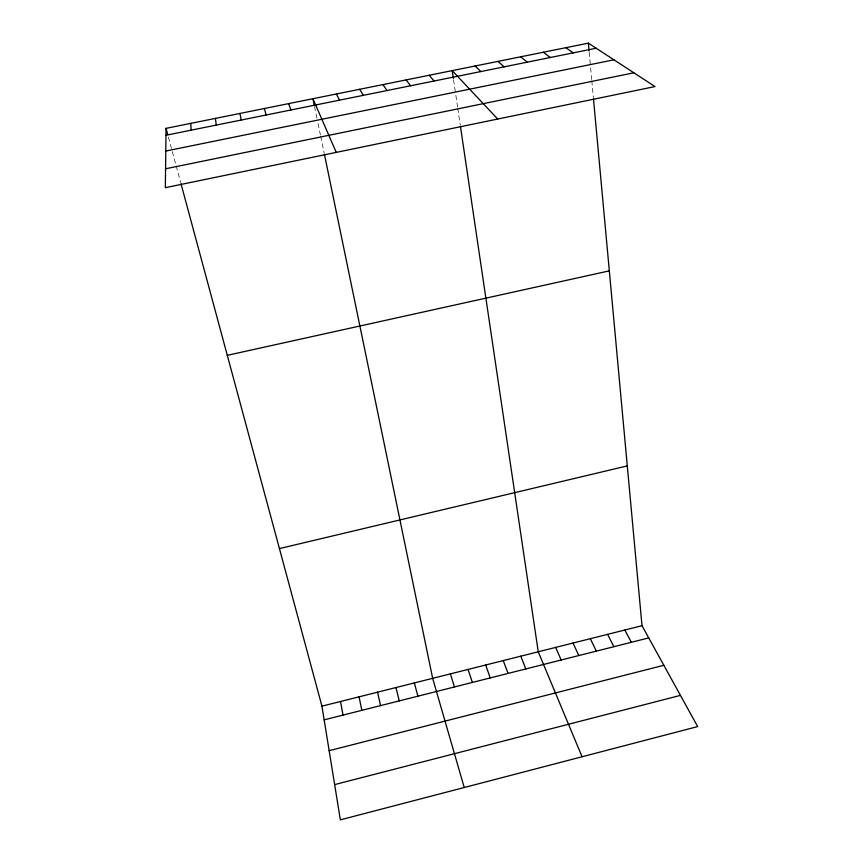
<?xml version="1.0" encoding="UTF-8"?>
<svg xmlns="http://www.w3.org/2000/svg" width="863" height="863" viewBox="0 0 863 863"><rect width="100%" height="100%" fill="white"/><g stroke="black" fill="none" stroke-linecap="round" stroke-linejoin="round"><path stroke-width="0.65" stroke-dasharray="4.32 3.24" d="M168.393 137.034L175.847 164.65M176.192 165.933L180.647 182.438M314.542 106.559L317.508 120.917M318.048 123.528L320.432 135.038M320.691 136.311L324.1 152.837M453.55 79.763L455.481 92.816M455.869 95.426L457.573 106.936M457.768 108.22L460.249 125.027M589.192 52.287L590.389 65.34M590.637 67.95L591.694 79.461M591.813 80.744L593.356 97.562"/><path stroke-width="1.29" d="M166.052 128.36L165.34 187.681L654.995 86.559L588.35 43.15L166.052 128.36L167.724 134.552M334.65 784.607L680.443 695.384M329.148 750.681L663.841 665.287M321.942 706.161L642.007 625.707L697.66 726.592L340.356 819.85L321.942 706.161L180.982 183.7M324.154 719.861L648.728 637.897M279.429 548.588L627.282 465.901M227.293 355.329L609.321 270.863M165.567 168.792L633.852 72.783M165.976 135.264L596.15 48.231M165.782 151.047L613.917 59.806M565.869 47.681L573.259 52.859M543.302 52.244L550.292 57.508M520.659 56.807L527.228 62.168M497.919 61.392L504.078 66.85M475.103 65.998L480.842 71.553M497.724 119.04L452.201 70.626L453.355 78.457M429.202 75.264L434.1 81.014M406.128 79.914L410.594 85.771M382.956 84.596L386.991 90.55M359.698 89.288L363.301 95.34M624.834 630.033L631.317 642.299M336.354 93.991L339.526 100.151M607.617 634.359L613.863 646.7M590.346 638.696L596.355 651.123M573.032 643.054L578.803 655.556M555.664 647.412L561.187 660.001M336.257 152.384L312.924 98.727L314.272 105.254M582.072 756.765L538.242 651.792L460.443 126.354M520.767 656.182L525.815 668.933M503.248 660.594L508.059 673.42M288.684 103.614L290.95 109.979M485.686 665.006L490.238 677.919M468.059 669.44L472.363 682.428M450.389 673.874L454.445 686.959M464.229 787.52L432.665 678.329L324.369 154.089M264.358 108.522L266.16 114.995M414.348 682.935L417.897 696.193M395.977 687.552L399.256 700.896M377.552 692.191L380.572 705.61M359.073 696.829L361.824 710.346M239.925 113.452L241.262 120.033M340.529 701.49L343.021 715.093M215.405 118.404L216.268 125.092M588.35 43.15L589.073 50.982M593.485 98.889L642.007 625.707M190.777 123.366L191.165 130.162"/></g></svg>
